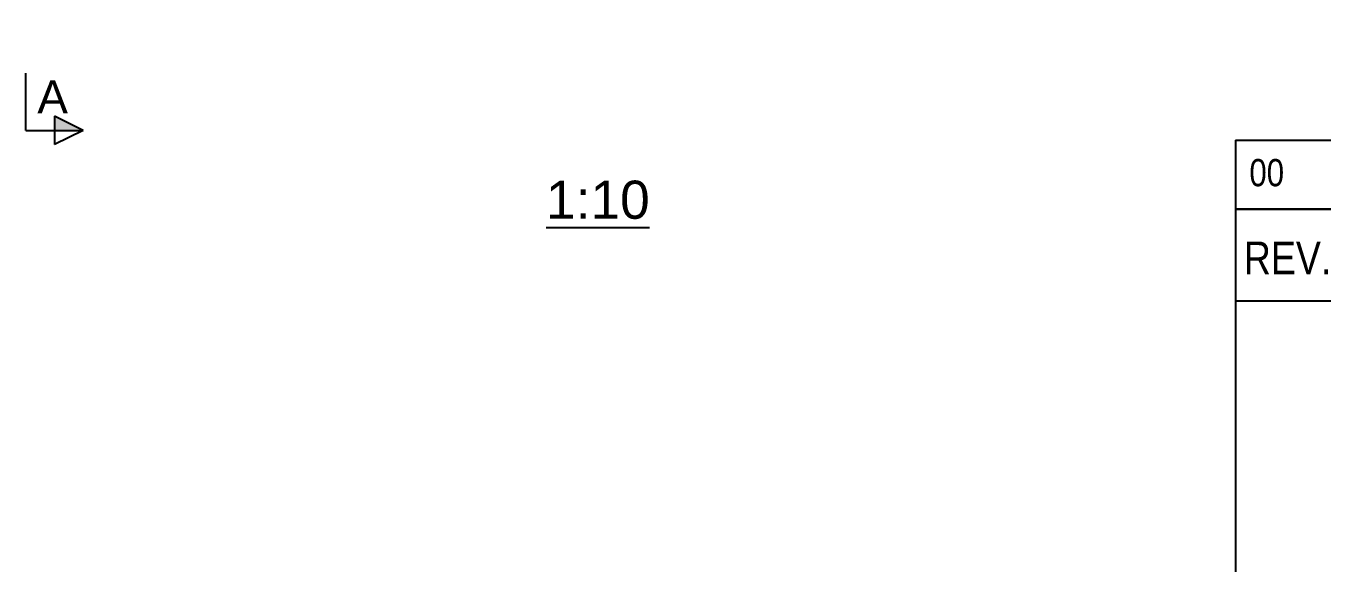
# Model space of a CAD drawing. Header units: millimetres. Extents: x 0 to 420, y 0 to 297.
# Drawn here: x 119 to 232.6, y 91 to 138.1 of the extents above; entities that cross this region are included whole.
import ezdxf

# ---------------------------------------------------------------- set-up
doc = ezdxf.new("R2010")
doc.units = ezdxf.units.MM
doc.styles.add('ARIAL', font='ARIAL.TTF', dxfattribs={"height": 0.2})
doc.styles.add('Arial Narrow', font='ARIALN.TTF', dxfattribs={"height": 0.2})

# ---------------------------------------------------------------- blocks, each defined once
blk = doc.blocks.new('Unknown-43783565-11 - 1185')
at = {"color": 6, "linetype": 'Continuous'}
blk.add_line((164.61, 120.44), (173.69, 120.44), dxfattribs=at)
at = {"color": 0, "linetype": 'Continuous'}
blk.add_wipeout([(173.69, 121.19), (173.69, 124.69), (164.61, 124.69), (164.61, 121.19)], dxfattribs=at)
at = {"color": 6, "linetype": 'Continuous', "style": 'ARIAL'}
blk.add_text('1:10', height=3.343, dxfattribs=at).set_placement((164.61, 121.19))
blk = doc.blocks.new('0_TCM_4503_AIVD_AD_TITLE_BLOCK-43783565-2281')
at = {"color": 4, "linetype": 'Continuous'}
for q in [(225, 5), (415, 114)]:
    blk.add_line((225, 114), q, dxfattribs=at)
blk = doc.blocks.new('0_TCM_4503_AIVD_AD_REVISION_BLOCK-43783565-2283')
at = {"color": 7, "linetype": 'Continuous'}
for p, q in [((225, 128.07), (415, 128.07)), ((225, 128.07), (225, 122.07)), ((225, 122.07), (415, 122.07)), ((225, 122.04), (415, 122.04)), ((225, 122.04), (225, 114)), ((225, 114), (415, 114))]:
    blk.add_line(p, q, dxfattribs=at)
at = {"color": 7, "style": 'Arial Narrow'}
blk.add_text('00', height=2.386, dxfattribs=at).set_placement((226.23, 124.04))
at = {"color": 7, "linetype": 'Continuous', "style": 'Arial Narrow'}
blk.add_text('REV.', height=2.863, dxfattribs=at).set_placement((225.75, 116.33))
blk = doc.blocks.new('SectionMark-43783565-1912 - 1185')
at = {"color": 6, "linetype": 'Continuous'}
for p, q in [((121.55, 187.1), (124.05, 185.85)), ((119.05, 185.85), (119.05, 180.85)), ((119.05, 185.85), (124.05, 185.85)), ((119.05, 128.94), (119.05, 133.94)), ((119.05, 128.94), (124.05, 128.94)), ((124.05, 128.94), (121.55, 127.69))]:
    blk.add_line(p, q, dxfattribs=at)
at = {"color": 0, "linetype": 'Continuous'}
for points in [[(122.71, 181.35), (122.71, 184.35), (120.05, 184.35), (120.05, 181.35)], [(122.71, 130.44), (122.71, 133.44), (120.05, 133.44), (120.05, 130.44)]]:
    blk.add_wipeout(points, dxfattribs=at)
at = {"linetype": 'Continuous'}
for points in [[(121.55, 184.6), (121.55, 185.85), (124.05, 185.85)], [(121.55, 128.94), (121.55, 130.19), (124.05, 128.94)]]:
    blk.add_hatch(color=6, dxfattribs=at).paths.add_polyline_path(points)
at = {"color": 6, "linetype": 'Continuous'}
for p, q in [((121.55, 184.6), (121.55, 187.1)), ((124.05, 185.85), (121.55, 184.6)), ((124.05, 128.94), (121.55, 130.19)), ((121.55, 130.19), (121.55, 127.69))]:
    blk.add_line(p, q, dxfattribs=at)
at = {"color": 6, "linetype": 'Continuous', "style": 'ARIAL'}
for p in [(120.05, 181.35), (120.05, 130.44)]:
    blk.add_text('A', height=2.87, dxfattribs=at).set_placement(p)

msp = doc.modelspace()

# ---------------------------------------------------------------- block references
for name in ['SectionMark-43783565-1912 - 1185', '0_TCM_4503_AIVD_AD_REVISION_BLOCK-43783565-2283', 'Unknown-43783565-11 - 1185', '0_TCM_4503_AIVD_AD_TITLE_BLOCK-43783565-2281']:
    msp.add_blockref(name, (0, 0))

doc.saveas('drawing.dxf')
